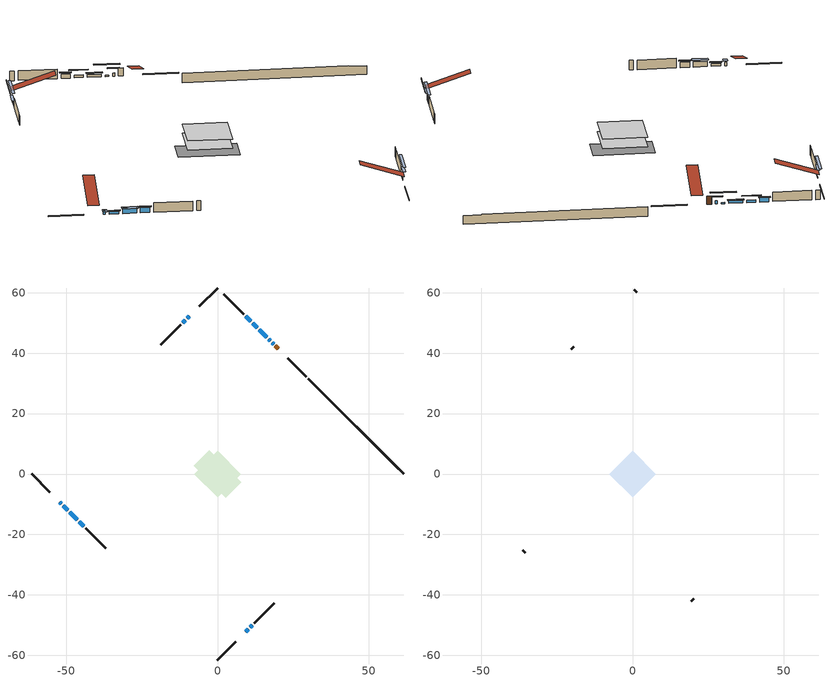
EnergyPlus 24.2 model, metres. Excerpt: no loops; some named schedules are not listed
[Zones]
conditioned space
 floor adiabatic (AdiabaticFloorConstruction): -7.7,0 0,7.7 7.7,0 0,-7.7 z0.31
 floor foundation (Slab1 construction): -7.87,2.71 -2.71,7.87 7.87,-2.71 2.71,-7.87 z-2.13
 wall outside (RimJoist1 construction): 0,-61.56 6.12,-55.44 / -61.56,0 -55.44,-6.12 / 0,61.56 -6.12,55.44 / 29.43,32.12 23.32,38.24 z0.31:0.61
 wall outside (AdiabaticWallConstruction 1): 20.03,41.53 19.19,42.37 z0.31:2.34
 wall outside (AdiabaticWallConstruction): 18.54,43.02 18.17,43.39 z0.31:1.13; 9.41,-52.15 10.2,-51.36 / -48.84,-12.71 -46.47,-15.09 / -45.82,-15.74 -44.22,-17.34 z0.31:1.68; 17.52,44.04 16.91,44.65 / -9.41,52.15 -10.02,51.54 / 10.85,-50.7 11.47,-50.09 z0.31:0.62; -52.15,-9.41 -51.77,-9.79 z0.31:1.2; 16.25,45.31 13.86,47.7 / 13.21,48.35 11.61,49.95 / -51.12,-10.44 -49.5,-12.06 z0.31:0.97; 10.95,50.61 9.39,52.17 z0.31:1.35; -10.67,50.89 -11.47,50.09 z0.31:1
 wall outside (Wall1 construction): 12.12,-49.44 18.78,-42.78 / -43.56,-18 -36.9,-24.66 / -12.12,49.44 -18.78,42.78 / 8.73,52.83 2.07,59.49 z0.31:2.75
 wall foundation (FoundationWall1 construction): 30.09,31.47,-2.13 30.09,31.47,0.31 58.41,3.15,0.31 58.41,3.15,0.13 61.56,0,0.13 61.56,0,-2.13
 window (WindowConstruction 8): 18.53,43.02 18.17,43.38 z0.31:1.12
 window (WindowConstruction 7): 9.41,-52.15 10.2,-51.36 z0.31:1.68
 window (WindowConstruction 10): 17.52,44.04 16.91,44.65 z0.31:0.61
 window (WindowConstruction 11): -9.41,52.15 -10.02,51.54 z0.31:0.61
 window (WindowConstruction 12): 10.86,-50.7 11.47,-50.09 z0.31:0.61
 window (WindowConstruction 9): -52.15,-9.41 -51.77,-9.78 z0.31:1.2
 window (WindowConstruction): 16.25,45.31 13.86,47.7 z0.31:0.97
 window (WindowConstruction 1): 13.21,48.35 11.61,49.95 z0.31:0.97
 window (WindowConstruction 2): 10.95,50.61 9.39,52.17 z0.31:1.35
 window (WindowConstruction 3): -51.12,-10.44 -49.5,-12.06 z0.31:0.97
 window (WindowConstruction 4): -48.84,-12.71 -46.47,-15.08 z0.31:1.68
 window (WindowConstruction 5): -45.82,-15.74 -44.22,-17.34 z0.31:1.68
 window (WindowConstruction 6): -10.67,50.88 -11.47,50.09 z0.31:1
 door (Door): 20.03,41.53 19.19,42.37 z0.31:2.34
 ceiling adiabatic (AdiabaticFloorConstruction): 0,-7.7 7.7,0 0,7.7 -7.7,0 z0.31
attic - vented
 floor to conditioned space (Floor1 construction Reversed): -7.69,0 0,7.69 7.69,0 0,-7.69 z2.75
 wall outside (Wall2 construction): 19.44,-42.12 20.2,-41.36 / -36.25,-25.31 -35.49,-26.07 / -19.44,42.12 -20.2,41.36 / 1.42,60.14 0.66,60.9 z0.31:2.75
 roof outside (Roof1 construction): 8.75,-52.81,2.75 1.26,-45.32,6.28 -0.72,-47.29,6.28 6.78,-54.78,2.75; -52.81,-8.75,2.75 -45.32,-1.26,6.28 -47.29,0.72,6.28 -54.78,-6.78,2.75; -8.75,52.81,2.75 -1.26,45.32,6.28 0.72,47.29,6.28 -6.78,54.78,2.75; 20.68,40.87,2.75 13.19,33.38,6.28 15.17,31.41,6.28 22.66,38.9,2.75
shading: 17.31,44.25 19.4,42.16 19.83,42.59 17.74,44.68 z2.34; 11.06,-50.5 8.55,-53.01 8.98,-53.44 11.49,-50.93 z2.9; 14.97,46.59 19.45,42.1 19.89,42.54 15.4,47.02 z3.35; -12.61,48.95 -6.82,54.74 -7.25,55.17 -13.04,49.38 z4.28; 14.05,-47.5 8.27,-53.29 8.7,-53.72 14.48,-47.94 z4.28; -51.56,-10 -52.36,-9.2 -53.22,-10.06 -52.43,-10.86 z1.5; 13.65,47.91 16.46,45.1 16.89,45.53 14.08,48.34 z1.27; 10.74,50.81 14.07,47.49 14.5,47.92 11.18,51.25 z2.19; 9.18,52.38 11.16,50.4 11.59,50.83 9.61,52.81 z1.65; -49.29,-12.27 -51.33,-10.23 -51.76,-10.66 -49.72,-12.7 z1.27; -46.26,-15.3 -49.06,-12.5 -49.92,-13.37 -47.12,-16.16 z1.98; -44.01,-17.55 -46.03,-15.53 -46.46,-15.96 -44.44,-17.98 z1.98; -12.33,49.23 -9.81,51.75 -10.24,52.18 -12.76,49.66 z2.21
[Building]
Building 1: Terrain=Suburbs
[Site:Location]
Calgary Intl AP_AB: Latitude {deg}=51.11; Longitude {deg}=-114.02; Time Zone {hr}=-7; Elevation {m}=1084; Keep Site Location Information=Yes
[Site:GroundTemperature:Shallow]
0.326196, -1.55603, -1.70677, -0.813554, 2.7722, 6.34125, 9.43543, 11.3955, 11.562, 9.96783, 6.95256, 3.49299
[Site:WaterMainsTemperature]
Calculation Method=Schedule; Temperature Schedule=mains temperature schedule
[Material] Roughness=Rough; Thermal Absorptance=0.9
Name | Thickness {m} | Conductivity {W/m-K} | Density {kg/m3} | Specific Heat {J/kg-K} | Solar Absorptance | Visible Absorptance
asphalt or fiberglass shingles | 0.00635 | 0.162714 | 1121.4 | 1465.45 | 0.4 | 0.4
ceiling stud and cavity | 0.1397 | 0.158674 | 65.682 | 1177.47 | 0.7 | 0.7
concrete 4.0 in. | 0.1016 | 1.803125 | 2242.8 | 837.4 | 0.7 | 0.7
concrete 8.0 in. | 0.2032 | 1.803125 | 2242.8 | 837.4 | 0.7 | 0.7
door material | 0.04445 | 0.053851 | 512.64 | 1214.23 | 0.7 | 0.7
exterior vertical ins | 0.478513 | 0.029427 | 32.04 | 1214.23 | 0.7 | 0.7
floor covering | 0.0127 | 0.0433444 | 54.468 | 1339.84 | 0.6 | 0.6
floor rigid ins; wall rigid ins | 0.512978 | 0.029427 | 32.04 | 1214.23 | 0.7 | 0.7
floor stud and cavity | 0.1397 | 1.75129 | 37.0049 | 1207.88 | 0.7 | 0.7
furniture material conditioned space 1 | 0.1524 | 0.115458 | 640.8 | 1214.23 | 0.6 | 0.6
gypsum board | 0.0127 | 0.160291 | 801 | 837.4 | 0.6 | 0.6
gypsum board 1 | 0.0127 | 0.160291 | 801 | 837.4 | 0.7 | 0.7
osb sheathing 0.5 in. | 0.0127 | 0.115458 | 512.64 | 1214.23 | 0.7 | 0.7
osb sheathing 0.75 in. | 0.01905 | 0.115458 | 512.64 | 1214.23 | 0.7 | 0.7
osb sheathing 2.0 in. | 0.0508 | 0.115458 | 512.64 | 1214.23 | 0.7 | 0.7
rim joist rigid ins | 0.051816 | 0.029427 | 32.04 | 1214.23 | 0.7 | 0.7
rim joist stud and cavity | 0.0508 | 0.0402607 | 125.044 | 1163.47 | 0.6 | 0.6
slab rigid ins | 0.430071 | 0.029427 | 32.04 | 1214.23 | 0.7 | 0.7
wall stud and cavity | 0.1397 | 0.114651 | 139.0536 | 1170.24 | 0.7 | 0.7
wall stud and cavity 1 | 0.0889 | 6.9971 | 50.32683 | 1063.81 | 0.6 | 0.6
wall stud and cavity 2 | 0.0889 | 0.380278 | 52.3479 | 1209.89 | 0.7 | 0.7
wall stud and cavity 3 | 0.0889 | 0.391764 | 83.0341 | 1211.67 | 0.7 | 0.7
wood siding | 0.0254 | 0.102417 | 544.68 | 1172.36 | 0.4 | 0.4
wood siding 1 | 0.00254 | 0.102417 | 544.68 | 1172.36 | 0.4 | 0.4
wood siding 2; wood siding 3; wood siding 4 | 0.0254 | 0.102417 | 544.68 | 1172.36 | 0.7 | 0.7
[WindowMaterial:SimpleGlazingSystem]
Name | U-Factor {W/m2-K} | Solar Heat Gain Coefficient
WindowMaterial | 2.20761 | 0.52
WindowMaterial 1 | 2.228615 | 0.51
WindowMaterial 10 | 2.728279 | 0.33
WindowMaterial 2 | 2.11278 | 0.56
WindowMaterial 3 | 2.22805 | 0.51
WindowMaterial 4 | 1.98389 | 0.63
WindowMaterial 5 | 2.06168 | 0.58
WindowMaterial 6 | 2.87818 | 0.54
WindowMaterial 7 | 2.07872 | 0.6
WindowMaterial 8 | 3.0542 | 0.42
WindowMaterial 9 | 2.27517 | 0.55
[Construction]
AdiabaticFloorConstruction: floor stud and cavity, floor rigid ins, osb sheathing 0.75 in., floor covering
AdiabaticWallConstruction: wood siding 3, wall rigid ins, wall stud and cavity 2, gypsum board
AdiabaticWallConstruction 1: wood siding 4, wall rigid ins, wall stud and cavity 2, gypsum board
Door: door material
Floor1 construction Reversed: gypsum board, ceiling stud and cavity
FoundationWall1 construction: concrete 8.0 in., gypsum board 1
furniture construction conditioned space 1: furniture material conditioned space 1
PartitionWallConstruction: gypsum board, wall stud and cavity 3, gypsum board
RimJoist1 construction: wood siding 2, rim joist rigid ins, osb sheathing 2.0 in., rim joist stud and cavity
Roof1 construction: asphalt or fiberglass shingles
Slab1 construction: slab rigid ins, concrete 4.0 in.
Wall1 construction: wood siding, osb sheathing 0.5 in., wall stud and cavity, gypsum board
Wall2 construction: wood siding 1, wall stud and cavity 1
WindowConstruction: WindowMaterial
WindowConstruction 1: WindowMaterial 1
WindowConstruction 10; WindowConstruction 11; WindowConstruction 12: WindowMaterial 10
WindowConstruction 2: WindowMaterial 2
WindowConstruction 3: WindowMaterial 3
WindowConstruction 4: WindowMaterial 4
WindowConstruction 5: WindowMaterial 5
WindowConstruction 6: WindowMaterial 6
WindowConstruction 7: WindowMaterial 7
WindowConstruction 8: WindowMaterial 8
WindowConstruction 9: WindowMaterial 9
[Zone] Multiplier=1; Part of Total Floor Area=Yes
Name | Volume {m3}
attic - vented | 67.8666
conditioned space | 590.6
[Space]
Name | Zone | Volume {m3}
attic - vented 1 | attic - vented | 67.8666
conditioned space 1 | conditioned space | 590.6
[ZoneInfiltration:EffectiveLeakageArea]
infil attic - vented 1: Zone or Space=attic - vented 1; Schedule=Always On Discrete; Effective Air Leakage Area {cm2}=4058.06; Stack Coefficient=0.000415183; Wind Coefficient=1.3767e-05
[ZoneMixing]
whole house fan mix: Zone or Space=attic - vented; Schedule=Always On Continuous; Design Flow Rate Calculation Method=Flow/Zone; Design Flow Rate {m3/s}=0; Source Zone or Space=conditioned space
[SurfaceProperty:ExposedFoundationPerimeter]
Slab1: Exposed Perimeter Calculation Method=TotalExposedPerimeter; Total Exposed Perimeter {m}=44.502
[InternalMass] Zone or ZoneList=conditioned space; Space or SpaceList=conditioned space 1
Name | Construction | Surface Area {m2}
furniture mass conditioned space 1 | furniture construction conditioned space 1 | 91
partition wall mass | PartitionWallConstruction | 227.5
[Lights]
interior lighting: Zone or ZoneList or Space or SpaceList=conditioned space 1; Schedule=interior lighting schedule; Design Level Calculation Method=LightingLevel; Lighting Level {W}=343.2; Return Air Fraction=0; Fraction Radiant=0.6; Fraction Visible=0.2; Fraction Replaceable=1
[People]
occupants: Zone or ZoneList or Space or SpaceList=conditioned space 1; Number of People Schedule=occupants schedule; Number of People Calculation Method=People; Number of People=3; Fraction Radiant=0.314171; Sensible Heat Fraction=0.56303; Activity Level Schedule=occupants activity schedule; Carbon Dioxide Generation Rate {m3/s-W}=0; Enable ASHRAE 55 Comfort Warnings=No; Mean Radiant Temperature Calculation Type=EnclosureAveraged
[ElectricEquipment] Zone or ZoneList or Space or SpaceList=conditioned space 1; Design Level Calculation Method=EquipmentLevel
Name | Schedule | Design Level {W} | Fraction Latent | Fraction Radiant | Fraction Lost
clothes dryer | clothes dryer schedule | 140.772 | 0.015 | 0.081 | 0.85
clothes washer | clothes washer schedule | 32.1985 | 0.03 | 0.162 | 0.7
cooking range | cooking range schedule | 215.147 | 0.08 | 0.432 | 0.2
dishwasher | dishwasher schedule | 66.8632 | 0.3 | 0.18 | 0.4
fridge | fridge schedule | 72.9452 | 0 | 0.6 | 0
mech vent bath fan 0 | mech vent bath fan 0 schedule | 50.2 | 0 | 0 | 1
mech vent bath fan 1 | mech vent bath fan 1 schedule | 50.2 | 0 | 0 | 1
mech vent house fan | mech vent house fan schedule | 0 | 0 | 0 | 1
mech vent house fan cfis | mech vent house fan cfis schedule | 0 | 0 | 0 | 0
misc plug loads | misc plug loads schedule | 494.7 | 0.045 | 0.513 | 0.1
whole house fan | Always On Discrete | 0 | 0 | 0 | 1
[OtherEquipment] Zone or ZoneList or Space or SpaceList=conditioned space 1; Design Level Calculation Method=EquipmentLevel
Name | Fuel Type | Schedule | Design Level {W} | Fraction Latent | Fraction Radiant | Fraction Lost
clothes dryer 1 | Electricity | clothes dryer schedule | 0 | 0.015 | 0.081 | 0.85
cooking range 1 | Electricity | cooking range schedule | 0 | 0.08 | 0.432 | 0.2
general water use latent | None | general water use schedule | 62.594 | 1 | 0 | 0
general water use sensible | None | general water use schedule | -61.6891 | 0 | 0.6 | 0
mech vent house fan latent load | None | Always On Discrete | 0 | 1 | 0 | 0
mech vent house fan sensible load | None | Always On Discrete | 0 | 0 | 0 | 0
water heater energy adjustment1 | NaturalGas | Always On Discrete | 0.01 | 0 | 0 | 1
[ZoneInfiltration:DesignFlowRate] Zone or ZoneList or Space or SpaceList=conditioned space 1; Schedule=Always On Discrete; Design Flow Rate Calculation Method=Flow/Zone; Design Flow Rate {m3/s}=0
infil flow; natural vent flow; whole house fan flow
[Foundation:Kiva]
Foundation Kiva 1: Initial Indoor Air Temperature {C}=18; Wall Height Above Grade {m}=0.309982; Wall Depth Below Slab {m}=0.2032; Custom Block Material Name 1=exterior vertical ins; Custom Block Depth 1 {m}=2.43998; Custom Block X Position 1 {m}=0.2159; Custom Block Z Position 1 {m}=0
[Foundation:Kiva:Settings]
Soil Conductivity {W/m-K}=0.849921; Soil Density {kg/m3}=1842.3; Soil Specific Heat {J/kg-K}=418.7; Ground Solar Absorptivity=0.9; Ground Thermal Absorptivity=0.9; Ground Surface Roughness {m}=0.03; Far-Field Width {m}=40; Deep-Ground Boundary Condition=ZeroFlux; Deep-Ground Depth {m}=40; Minimum Cell Dimension {m}=0.2; Maximum Cell Growth Coefficient=3; Simulation Timestep=Timestep
[Exterior:Lights]
exterior lighting: Schedule=exterior lighting schedule; Design Level {W}=75.6
[Schedule:Constant]
Name | Hourly Value
Always On Continuous; mech vent house fan schedule; mech vent house fan cfis schedule; Always On Discrete | 1
occupants activity schedule | 117.228
fridge schedule | 0
[Schedule:Week:Daily]
interior lighting schedule Week Rule - Jan1-Jan27: interior lighting schedule day, interior lighting schedule day, interior lighting schedule day, interior lighting schedule day, interior lighting schedule day, interior lighting schedule day, interior lighting schedule day, interior lighting schedule default day, interior lighting schedule default day, interior lighting schedule default day, interior lighting schedule default day, interior lighting schedule default day
interior lighting schedule Week Rule - Jan28-Feb3: interior lighting schedule day, interior lighting schedule day, interior lighting schedule day, interior lighting schedule day, interior lighting schedule day 1, interior lighting schedule day 1, interior lighting schedule day 1, interior lighting schedule default day, interior lighting schedule default day, interior lighting schedule default day, interior lighting schedule default day, interior lighting schedule default day
interior lighting schedule Week Rule - Feb4-Feb24: interior lighting schedule day 1, interior lighting schedule day 1, interior lighting schedule day 1, interior lighting schedule day 1, interior lighting schedule day 1, interior lighting schedule day 1, interior lighting schedule day 1, interior lighting schedule default day, interior lighting schedule default day, interior lighting schedule default day, interior lighting schedule default day, interior lighting schedule default day
interior lighting schedule Week Rule - Feb25-Mar3: interior lighting schedule day 1, interior lighting schedule day 1, interior lighting schedule day 1, interior lighting schedule day 1, interior lighting schedule day 2, interior lighting schedule day 2, interior lighting schedule day 2, interior lighting schedule default day, interior lighting schedule default day, interior lighting schedule default day, interior lighting schedule default day, interior lighting schedule default day
interior lighting schedule Week Rule - Mar4-Mar31: interior lighting schedule day 2, interior lighting schedule day 2, interior lighting schedule day 2, interior lighting schedule day 2, interior lighting schedule day 2, interior lighting schedule day 2, interior lighting schedule day 2, interior lighting schedule default day, interior lighting schedule default day, interior lighting schedule default day, interior lighting schedule default day, interior lighting schedule default day
interior lighting schedule Week Rule - Apr1-Apr28: interior lighting schedule day 3, interior lighting schedule day 3, interior lighting schedule day 3, interior lighting schedule day 3, interior lighting schedule day 3, interior lighting schedule day 3, interior lighting schedule day 3, interior lighting schedule default day, interior lighting schedule default day, interior lighting schedule default day, interior lighting schedule default day, interior lighting schedule default day
interior lighting schedule Week Rule - Apr29-May5: interior lighting schedule day 3, interior lighting schedule day 3, interior lighting schedule day 4, interior lighting schedule day 4, interior lighting schedule day 4, interior lighting schedule day 4, interior lighting schedule day 4, interior lighting schedule default day, interior lighting schedule default day, interior lighting schedule default day, interior lighting schedule default day, interior lighting schedule default day
interior lighting schedule Week Rule - May6-May26: interior lighting schedule day 4, interior lighting schedule day 4, interior lighting schedule day 4, interior lighting schedule day 4, interior lighting schedule day 4, interior lighting schedule day 4, interior lighting schedule day 4, interior lighting schedule default day, interior lighting schedule default day, interior lighting schedule default day, interior lighting schedule default day, interior lighting schedule default day
interior lighting schedule Week Rule - May27-Jun2: interior lighting schedule day 4, interior lighting schedule day 4, interior lighting schedule day 4, interior lighting schedule day 4, interior lighting schedule day 4, interior lighting schedule day 5, interior lighting schedule day 5, interior lighting schedule default day, interior lighting schedule default day, interior lighting schedule default day, interior lighting schedule default day, interior lighting schedule default day
interior lighting schedule Week Rule - Jun3-Jun30: interior lighting schedule day 5, interior lighting schedule day 5, interior lighting schedule day 5, interior lighting schedule day 5, interior lighting schedule day 5, interior lighting schedule day 5, interior lighting schedule day 5, interior lighting schedule default day, interior lighting schedule default day, interior lighting schedule default day, interior lighting schedule default day, interior lighting schedule default day
interior lighting schedule Week Rule - Jul1-Jul28: interior lighting schedule day 6, interior lighting schedule day 6, interior lighting schedule day 6, interior lighting schedule day 6, interior lighting schedule day 6, interior lighting schedule day 6, interior lighting schedule day 6, interior lighting schedule default day, interior lighting schedule default day, interior lighting schedule default day, interior lighting schedule default day, interior lighting schedule default day
interior lighting schedule Week Rule - Jul29-Aug4: interior lighting schedule day 6, interior lighting schedule day 6, interior lighting schedule day 6, interior lighting schedule day 7, interior lighting schedule day 7, interior lighting schedule day 7, interior lighting schedule day 7, interior lighting schedule default day, interior lighting schedule default day, interior lighting schedule default day, interior lighting schedule default day, interior lighting schedule default day
interior lighting schedule Week Rule - Aug5-Aug25: interior lighting schedule day 7, interior lighting schedule day 7, interior lighting schedule day 7, interior lighting schedule day 7, interior lighting schedule day 7, interior lighting schedule day 7, interior lighting schedule day 7, interior lighting schedule default day, interior lighting schedule default day, interior lighting schedule default day, interior lighting schedule default day, interior lighting schedule default day
interior lighting schedule Week Rule - Aug26-Sep1: interior lighting schedule day 7, interior lighting schedule day 7, interior lighting schedule day 7, interior lighting schedule day 7, interior lighting schedule day 7, interior lighting schedule day 7, interior lighting schedule day 8, interior lighting schedule default day, interior lighting schedule default day, interior lighting schedule default day, interior lighting schedule default day, interior lighting schedule default day
interior lighting schedule Week Rule - Sep2-Sep29: interior lighting schedule day 8, interior lighting schedule day 8, interior lighting schedule day 8, interior lighting schedule day 8, interior lighting schedule day 8, interior lighting schedule day 8, interior lighting schedule day 8, interior lighting schedule default day, interior lighting schedule default day, interior lighting schedule default day, interior lighting schedule default day, interior lighting schedule default day
interior lighting schedule Week Rule - Sep30-Oct6: interior lighting schedule day 8, interior lighting schedule day 9, interior lighting schedule day 9, interior lighting schedule day 9, interior lighting schedule day 9, interior lighting schedule day 9, interior lighting schedule day 9, interior lighting schedule default day, interior lighting schedule default day, interior lighting schedule default day, interior lighting schedule default day, interior lighting schedule default day
interior lighting schedule Week Rule - Oct7-Oct27: interior lighting schedule day 9, interior lighting schedule day 9, interior lighting schedule day 9, interior lighting schedule day 9, interior lighting schedule day 9, interior lighting schedule day 9, interior lighting schedule day 9, interior lighting schedule default day, interior lighting schedule default day, interior lighting schedule default day, interior lighting schedule default day, interior lighting schedule default day
interior lighting schedule Week Rule - Oct28-Nov3: interior lighting schedule day 9, interior lighting schedule day 9, interior lighting schedule day 9, interior lighting schedule day 9, interior lighting schedule day 10, interior lighting schedule day 10, interior lighting schedule day 10, interior lighting schedule default day, interior lighting schedule default day, interior lighting schedule default day, interior lighting schedule default day, interior lighting schedule default day
interior lighting schedule Week Rule - Nov4-Nov24: interior lighting schedule day 10, interior lighting schedule day 10, interior lighting schedule day 10, interior lighting schedule day 10, interior lighting schedule day 10, interior lighting schedule day 10, interior lighting schedule day 10, interior lighting schedule default day, interior lighting schedule default day, interior lighting schedule default day, interior lighting schedule default day, interior lighting schedule default day
interior lighting schedule Week Rule - Nov25-Dec1: interior lighting schedule day 10, interior lighting schedule day 10, interior lighting schedule day 10, interior lighting schedule day 10, interior lighting schedule day 10, interior lighting schedule day 10, interior lighting schedule day 11, interior lighting schedule default day, interior lighting schedule default day, interior lighting schedule default day, interior lighting schedule default day, interior lighting schedule default day
interior lighting schedule Week Rule - Dec2-Dec31: interior lighting schedule day 11, interior lighting schedule day 11, interior lighting schedule day 11, interior lighting schedule day 11, interior lighting schedule day 11, interior lighting schedule day 11, interior lighting schedule day 11, interior lighting schedule default day, interior lighting schedule default day, interior lighting schedule default day, interior lighting schedule default day, interior lighting schedule default day
occupants schedule Week Rule - Jan1-Dec31: occupants schedule day, occupants schedule day, occupants schedule day, occupants schedule day, occupants schedule day, occupants schedule day, occupants schedule day, occupants schedule default day, occupants schedule default day, occupants schedule default day, occupants schedule default day, occupants schedule default day
clothes dryer schedule Week Rule - Jan1-Dec31: clothes dryer schedule day, clothes dryer schedule day, clothes dryer schedule day, clothes dryer schedule day, clothes dryer schedule day, clothes dryer schedule day, clothes dryer schedule day, clothes dryer schedule default day, clothes dryer schedule default day, clothes dryer schedule default day, clothes dryer schedule default day, clothes dryer schedule default day
clothes washer schedule Week Rule - Jan1-Dec31: clothes washer schedule day, clothes washer schedule day, clothes washer schedule day, clothes washer schedule day, clothes washer schedule day, clothes washer schedule day, clothes washer schedule day, clothes washer schedule default day, clothes washer schedule default day, clothes washer schedule default day, clothes washer schedule default day, clothes washer schedule default day
cooking range schedule Week Rule - Jan1-Dec31: cooking range schedule day, cooking range schedule day, cooking range schedule day, cooking range schedule day, cooking range schedule day, cooking range schedule day, cooking range schedule day, cooking range schedule default day, cooking range schedule default day, cooking range schedule default day, cooking range schedule default day, cooking range schedule default day
dishwasher schedule Week Rule - Jan1-Dec31: dishwasher schedule day, dishwasher schedule day, dishwasher schedule day, dishwasher schedule day, dishwasher schedule day, dishwasher schedule day, dishwasher schedule day, dishwasher schedule default day, dishwasher schedule default day, dishwasher schedule default day, dishwasher schedule default day, dishwasher schedule default day
mech vent bath fan 0 schedule Week Rule - Jan1-Dec31: mech vent bath fan 0 schedule day, mech vent bath fan 0 schedule day, mech vent bath fan 0 schedule day, mech vent bath fan 0 schedule day, mech vent bath fan 0 schedule day, mech vent bath fan 0 schedule day, mech vent bath fan 0 schedule day, mech vent bath fan 0 schedule default day, mech vent bath fan 0 schedule default day, mech vent bath fan 0 schedule default day, mech vent bath fan 0 schedule default day, mech vent bath fan 0 schedule default day
mech vent bath fan 1 schedule Week Rule - Jan1-Dec31: mech vent bath fan 1 schedule day, mech vent bath fan 1 schedule day, mech vent bath fan 1 schedule day, mech vent bath fan 1 schedule day, mech vent bath fan 1 schedule day, mech vent bath fan 1 schedule day, mech vent bath fan 1 schedule day, mech vent bath fan 1 schedule default day, mech vent bath fan 1 schedule default day, mech vent bath fan 1 schedule default day, mech vent bath fan 1 schedule default day, mech vent bath fan 1 schedule default day
misc plug loads schedule Week Rule - Jan1-Dec31: misc plug loads schedule day, misc plug loads schedule day, misc plug loads schedule day, misc plug loads schedule day, misc plug loads schedule day, misc plug loads schedule day, misc plug loads schedule day, misc plug loads schedule default day, misc plug loads schedule default day, misc plug loads schedule default day, misc plug loads schedule default day, misc plug loads schedule default day
general water use schedule Week Rule - Jan1-Dec31: general water use schedule day, general water use schedule day, general water use schedule day, general water use schedule day, general water use schedule day, general water use schedule day, general water use schedule day, general water use schedule default day, general water use schedule default day, general water use schedule default day, general water use schedule default day, general water use schedule default day
exterior lighting schedule Week Rule - Jan1-Jan27: exterior lighting schedule day, exterior lighting schedule day, exterior lighting schedule day, exterior lighting schedule day, exterior lighting schedule day, exterior lighting schedule day, exterior lighting schedule day, exterior lighting schedule default day, exterior lighting schedule default day, exterior lighting schedule default day, exterior lighting schedule default day, exterior lighting schedule default day
exterior lighting schedule Week Rule - Jan28-Feb3: exterior lighting schedule day, exterior lighting schedule day, exterior lighting schedule day, exterior lighting schedule day, exterior lighting schedule day 1, exterior lighting schedule day 1, exterior lighting schedule day 1, exterior lighting schedule default day, exterior lighting schedule default day, exterior lighting schedule default day, exterior lighting schedule default day, exterior lighting schedule default day
exterior lighting schedule Week Rule - Feb4-Feb24: exterior lighting schedule day 1, exterior lighting schedule day 1, exterior lighting schedule day 1, exterior lighting schedule day 1, exterior lighting schedule day 1, exterior lighting schedule day 1, exterior lighting schedule day 1, exterior lighting schedule default day, exterior lighting schedule default day, exterior lighting schedule default day, exterior lighting schedule default day, exterior lighting schedule default day
exterior lighting schedule Week Rule - Feb25-Mar3: exterior lighting schedule day 1, exterior lighting schedule day 1, exterior lighting schedule day 1, exterior lighting schedule day 1, exterior lighting schedule day 2, exterior lighting schedule day 2, exterior lighting schedule day 2, exterior lighting schedule default day, exterior lighting schedule default day, exterior lighting schedule default day, exterior lighting schedule default day, exterior lighting schedule default day
exterior lighting schedule Week Rule - Mar4-Mar31: exterior lighting schedule day 2, exterior lighting schedule day 2, exterior lighting schedule day 2, exterior lighting schedule day 2, exterior lighting schedule day 2, exterior lighting schedule day 2, exterior lighting schedule day 2, exterior lighting schedule default day, exterior lighting schedule default day, exterior lighting schedule default day, exterior lighting schedule default day, exterior lighting schedule default day
exterior lighting schedule Week Rule - Apr1-Apr28: exterior lighting schedule day 3, exterior lighting schedule day 3, exterior lighting schedule day 3, exterior lighting schedule day 3, exterior lighting schedule day 3, exterior lighting schedule day 3, exterior lighting schedule day 3, exterior lighting schedule default day, exterior lighting schedule default day, exterior lighting schedule default day, exterior lighting schedule default day, exterior lighting schedule default day
exterior lighting schedule Week Rule - Apr29-May5: exterior lighting schedule day 3, exterior lighting schedule day 3, exterior lighting schedule day 4, exterior lighting schedule day 4, exterior lighting schedule day 4, exterior lighting schedule day 4, exterior lighting schedule day 4, exterior lighting schedule default day, exterior lighting schedule default day, exterior lighting schedule default day, exterior lighting schedule default day, exterior lighting schedule default day
exterior lighting schedule Week Rule - May6-May26: exterior lighting schedule day 4, exterior lighting schedule day 4, exterior lighting schedule day 4, exterior lighting schedule day 4, exterior lighting schedule day 4, exterior lighting schedule day 4, exterior lighting schedule day 4, exterior lighting schedule default day, exterior lighting schedule default day, exterior lighting schedule default day, exterior lighting schedule default day, exterior lighting schedule default day
exterior lighting schedule Week Rule - May27-Jun2: exterior lighting schedule day 4, exterior lighting schedule day 4, exterior lighting schedule day 4, exterior lighting schedule day 4, exterior lighting schedule day 4, exterior lighting schedule day 5, exterior lighting schedule day 5, exterior lighting schedule default day, exterior lighting schedule default day, exterior lighting schedule default day, exterior lighting schedule default day, exterior lighting schedule default day
exterior lighting schedule Week Rule - Jun3-Jun30: exterior lighting schedule day 5, exterior lighting schedule day 5, exterior lighting schedule day 5, exterior lighting schedule day 5, exterior lighting schedule day 5, exterior lighting schedule day 5, exterior lighting schedule day 5, exterior lighting schedule default day, exterior lighting schedule default day, exterior lighting schedule default day, exterior lighting schedule default day, exterior lighting schedule default day
exterior lighting schedule Week Rule - Jul1-Jul28: exterior lighting schedule day 6, exterior lighting schedule day 6, exterior lighting schedule day 6, exterior lighting schedule day 6, exterior lighting schedule day 6, exterior lighting schedule day 6, exterior lighting schedule day 6, exterior lighting schedule default day, exterior lighting schedule default day, exterior lighting schedule default day, exterior lighting schedule default day, exterior lighting schedule default day
exterior lighting schedule Week Rule - Jul29-Aug4: exterior lighting schedule day 6, exterior lighting schedule day 6, exterior lighting schedule day 6, exterior lighting schedule day 7, exterior lighting schedule day 7, exterior lighting schedule day 7, exterior lighting schedule day 7, exterior lighting schedule default day, exterior lighting schedule default day, exterior lighting schedule default day, exterior lighting schedule default day, exterior lighting schedule default day
exterior lighting schedule Week Rule - Aug5-Aug25: exterior lighting schedule day 7, exterior lighting schedule day 7, exterior lighting schedule day 7, exterior lighting schedule day 7, exterior lighting schedule day 7, exterior lighting schedule day 7, exterior lighting schedule day 7, exterior lighting schedule default day, exterior lighting schedule default day, exterior lighting schedule default day, exterior lighting schedule default day, exterior lighting schedule default day
exterior lighting schedule Week Rule - Aug26-Sep1: exterior lighting schedule day 7, exterior lighting schedule day 7, exterior lighting schedule day 7, exterior lighting schedule day 7, exterior lighting schedule day 7, exterior lighting schedule day 7, exterior lighting schedule day 8, exterior lighting schedule default day, exterior lighting schedule default day, exterior lighting schedule default day, exterior lighting schedule default day, exterior lighting schedule default day
exterior lighting schedule Week Rule - Sep2-Sep29: exterior lighting schedule day 8, exterior lighting schedule day 8, exterior lighting schedule day 8, exterior lighting schedule day 8, exterior lighting schedule day 8, exterior lighting schedule day 8, exterior lighting schedule day 8, exterior lighting schedule default day, exterior lighting schedule default day, exterior lighting schedule default day, exterior lighting schedule default day, exterior lighting schedule default day
exterior lighting schedule Week Rule - Sep30-Oct6: exterior lighting schedule day 8, exterior lighting schedule day 9, exterior lighting schedule day 9, exterior lighting schedule day 9, exterior lighting schedule day 9, exterior lighting schedule day 9, exterior lighting schedule day 9, exterior lighting schedule default day, exterior lighting schedule default day, exterior lighting schedule default day, exterior lighting schedule default day, exterior lighting schedule default day
exterior lighting schedule Week Rule - Oct7-Oct27: exterior lighting schedule day 9, exterior lighting schedule day 9, exterior lighting schedule day 9, exterior lighting schedule day 9, exterior lighting schedule day 9, exterior lighting schedule day 9, exterior lighting schedule day 9, exterior lighting schedule default day, exterior lighting schedule default day, exterior lighting schedule default day, exterior lighting schedule default day, exterior lighting schedule default day
exterior lighting schedule Week Rule - Oct28-Nov3: exterior lighting schedule day 9, exterior lighting schedule day 9, exterior lighting schedule day 9, exterior lighting schedule day 9, exterior lighting schedule day 10, exterior lighting schedule day 10, exterior lighting schedule day 10, exterior lighting schedule default day, exterior lighting schedule default day, exterior lighting schedule default day, exterior lighting schedule default day, exterior lighting schedule default day
[Schedule:Year]
interior lighting schedule: interior lighting schedule Week Rule - Jan1-Jan27, 1, 1, 1, 27, interior lighting schedule Week Rule - Jan28-Feb3, 1, 28, 2, 3, interior lighting schedule Week Rule - Feb4-Feb24, 2, 4, 2, 24, interior lighting schedule Week Rule - Feb25-Mar3, 2, 25, 3, 3, interior lighting schedule Week Rule - Mar4-Mar31, 3, 4, 3, 31, interior lighting schedule Week Rule - Apr1-Apr28, 4, 1, 4, 28, interior lighting schedule Week Rule - Apr29-May5, 4, 29, 5, 5, interior lighting schedule Week Rule - May6-May26, 5, 6, 5, 26, interior lighting schedule Week Rule - May27-Jun2, 5, 27, 6, 2, interior lighting schedule Week Rule - Jun3-Jun30, 6, 3, 6, 30, interior lighting schedule Week Rule - Jul1-Jul28, 7, 1, 7, 28, interior lighting schedule Week Rule - Jul29-Aug4, 7, 29, 8, 4, interior lighting schedule Week Rule - Aug5-Aug25, 8, 5, 8, 25, interior lighting schedule Week Rule - Aug26-Sep1, 8, 26, 9, 1, interior lighting schedule Week Rule - Sep2-Sep29, 9, 2, 9, 29, interior lighting schedule Week Rule - Sep30-Oct6, 9, 30, 10, 6, interior lighting schedule Week Rule - Oct7-Oct27, 10, 7, 10, 27, interior lighting schedule Week Rule - Oct28-Nov3, 10, 28, 11, 3, interior lighting schedule Week Rule - Nov4-Nov24, 11, 4, 11, 24, interior lighting schedule Week Rule - Nov25-Dec1, 11, 25, 12, 1, interior lighting schedule Week Rule - Dec2-Dec31, 12, 2, 12, 31
occupants schedule: occupants schedule Week Rule - Jan1-Dec31, 1, 1, 12, 31
clothes dryer schedule: clothes dryer schedule Week Rule - Jan1-Dec31, 1, 1, 12, 31
clothes washer schedule: clothes washer schedule Week Rule - Jan1-Dec31, 1, 1, 12, 31
cooking range schedule: cooking range schedule Week Rule - Jan1-Dec31, 1, 1, 12, 31
dishwasher schedule: dishwasher schedule Week Rule - Jan1-Dec31, 1, 1, 12, 31
mech vent bath fan 0 schedule: mech vent bath fan 0 schedule Week Rule - Jan1-Dec31, 1, 1, 12, 31
mech vent bath fan 1 schedule: mech vent bath fan 1 schedule Week Rule - Jan1-Dec31, 1, 1, 12, 31
misc plug loads schedule: misc plug loads schedule Week Rule - Jan1-Dec31, 1, 1, 12, 31
general water use schedule: general water use schedule Week Rule - Jan1-Dec31, 1, 1, 12, 31
exterior lighting schedule: exterior lighting schedule Week Rule - Jan1-Jan27, 1, 1, 1, 27, exterior lighting schedule Week Rule - Jan28-Feb3, 1, 28, 2, 3, exterior lighting schedule Week Rule - Feb4-Feb24, 2, 4, 2, 24, exterior lighting schedule Week Rule - Feb25-Mar3, 2, 25, 3, 3, exterior lighting schedule Week Rule - Mar4-Mar31, 3, 4, 3, 31, exterior lighting schedule Week Rule - Apr1-Apr28, 4, 1, 4, 28, exterior lighting schedule Week Rule - Apr29-May5, 4, 29, 5, 5, exterior lighting schedule Week Rule - May6-May26, 5, 6, 5, 26, exterior lighting schedule Week Rule - May27-Jun2, 5, 27, 6, 2, exterior lighting schedule Week Rule - Jun3-Jun30, 6, 3, 6, 30, exterior lighting schedule Week Rule - Jul1-Jul28, 7, 1, 7, 28, exterior lighting schedule Week Rule - Jul29-Aug4, 7, 29, 8, 4, exterior lighting schedule Week Rule - Aug5-Aug25, 8, 5, 8, 25, exterior lighting schedule Week Rule - Aug26-Sep1, 8, 26, 9, 1, exterior lighting schedule Week Rule - Sep2-Sep29, 9, 2, 9, 29, exterior lighting schedule Week Rule - Sep30-Oct6, 9, 30, 10, 6, exterior lighting schedule Week Rule - Oct7-Oct27, 10, 7, 10, 27, exterior lighting schedule Week Rule - Oct28-Nov3, 10, 28, 11, 3, exterior lighting schedule Week Rule - Nov4-Nov24, 11, 4, 11, 24, exterior lighting schedule Week Rule - Nov25-Dec1, 11, 25, 12, 1, exterior lighting schedule Week Rule - Dec2-Dec31, 12, 2, 12, 31
[Schedule:Compact]
mains temperature schedule: Through: 01/01, For: AllDays, Until: 24:00, 5.30611, Through: 01/02, For: AllDays, Until: 24:00, 5.24556, Through: 01/03, For: AllDays, Until: 24:00, 5.18611, Through: 01/04, For: AllDays, Until: 24:00, 5.12778, Through: 01/05, For: AllDays, Until: 24:00, 5.07, Through: 01/06, For: AllDays, Until: 24:00, 5.01278, Through: 01/07, For: AllDays, Until: 24:00, 4.95722, Through: 01/08, For: AllDays, Until: 24:00, 4.90222, Through: 01/09, For: AllDays, Until: 24:00, 4.84778, Through: 01/10, For: AllDays, Until: 24:00, 4.795, Through: 01/11, For: AllDays, Until: 24:00, 4.74278, Through: 01/12, For: AllDays, Until: 24:00, 4.69167, Through: 01/13, For: AllDays, Until: 24:00, 4.64111, Through: 01/14, For: AllDays, Until: 24:00, 4.59222, Through: 01/15, For: AllDays, Until: 24:00, 4.54389, Through: 01/16, For: AllDays, Until: 24:00, 4.49722, Through: 01/17, For: AllDays, Until: 24:00, 4.45111, Through: 01/18, For: AllDays, Until: 24:00, 4.40611, Through: 01/19, For: AllDays, Until: 24:00, 4.36222, Through: 01/20, For: AllDays, Until: 24:00, 4.32, Through: 01/21, For: AllDays, Until: 24:00, 4.27833, Through: 01/22, For: AllDays, Until: 24:00, 4.23778, Through: 01/23, For: AllDays, Until: 24:00, 4.19833, Through: 01/24, For: AllDays, Until: 24:00, 4.16056, Through: 01/25, For: AllDays, Until: 24:00, 4.12333, Through: 01/26, For: AllDays, Until: 24:00, 4.08778, Through: 01/27, For: AllDays, Until: 24:00, 4.05278, Through: 01/28, For: AllDays, Until: 24:00, 4.01944, Through: 01/29, For: AllDays, Until: 24:00, 3.98722, Through: 01/30, For: AllDays, Until: 24:00, 3.95611, Through: 01/31, For: AllDays, Until: 24:00, 3.92667, Through: 02/01, For: AllDays, Until: 24:00, 3.89778, Through: 02/02, For: AllDays, Until: 24:00, 3.87056, Through: 02/03, For: AllDays, Until: 24:00, 3.84444, Through: 02/04, For: AllDays, Until: 24:00, 3.82, Through: 02/05, For: AllDays, Until: 24:00, 3.79611, Through: 02/06, For: AllDays, Until: 24:00, 3.77389, Through: 02/07, For: AllDays, Until: 24:00, 3.75333, Through: 02/08, For: AllDays, Until: 24:00, 3.73333, Through: 02/09, For: AllDays, Until: 24:00, 3.715, Through: 02/10, For: AllDays, Until: 24:00, 3.69778, Through: 02/11, For: AllDays, Until: 24:00, 3.68222, Through: 02/12, For: AllDays, Until: 24:00, 3.66778, Through: 02/13, For: AllDays, Until: 24:00, 3.65444, Through: 02/14, For: AllDays, Until: 24:00, 3.64278, Through: 02/15, For: AllDays, Until: 24:00, 3.63222, Through: 02/16, For: AllDays, Until: 24:00, 3.62278, Through: 02/17, For: AllDays, Until: 24:00, 3.615, Through: 02/18, For: AllDays, Until: 24:00, 3.60833, Through: 02/19, For: AllDays, Until: 24:00, 3.60333, Through: 02/20, For: AllDays, Until: 24:00, 3.59944, Through: 02/21, For: AllDays, Until: 24:00, 3.59667, Through: 02/22, For: AllDays, Until: 24:00, 3.59556, Through: 02/23, For: AllDays, Until: 24:00, 3.59556, Through: 02/24, For: AllDays, Until: 24:00, 3.59722, Through: 02/25, For: AllDays, Until: 24:00, 3.6, Through: 02/26, For: AllDays, Until: 24:00, 3.60389, Through: 02/27, For: AllDays, Until: 24:00, 3.60944, Through: 02/28, For: AllDays, Until: 24:00, 3.61611, Through: 03/01, For: AllDays, Until: 24:00, 3.62444, Through: 03/02, For: AllDays, Until: 24:00, 3.63333, Through: 03/03, For: AllDays, Until: 24:00, 3.64444, Through: 03/04, For: AllDays, Until: 24:00, 3.65611, Through: 03/05, For: AllDays, Until: 24:00, 3.67, Through: 03/06, For: AllDays, Until: 24:00, 3.68444, Through: 03/07, For: AllDays, Until: 24:00, 3.70056, Through: 03/08, For: AllDays, Until: 24:00, 3.71778, Through: 03/09, For: AllDays, Until: 24:00, 3.73611, Through: 03/10, For: AllDays, Until: 24:00, 3.75611, Through: 03/11, For: AllDays, Until: 24:00, 3.77722, Through: 03/12, For: AllDays, Until: 24:00, 3.79944, Through: 03/13, For: AllDays, Until: 24:00, 3.82333, Through: 03/14, For: AllDays, Until: 24:00, 3.84833, Through: 03/15, For: AllDays, Until: 24:00, 3.87444, Through: 03/16, For: AllDays, Until: 24:00, 3.90222, Through: 03/17, For: AllDays, Until: 24:00, 3.93056, Through: 03/18, For: AllDays, Until: 24:00, 3.96056, Through: 03/19, For: AllDays, Until: 24:00, 3.99167, Through: 03/20, For: AllDays, Until: 24:00, 4.02444, Through: 03/21, For: AllDays, Until: 24:00, 4.05778, Through: 03/22, For: AllDays, Until: 24:00, 4.09278, Through: 03/23, For: AllDays, Until: 24:00, 4.12833, Through: 03/24, For: AllDays, Until: 24:00, 4.16556, Through: 03/25, For: AllDays, Until: 24:00, 4.20389, Through: 03/26, For: AllDays, Until: 24:00, 4.24333, Through: 03/27, For: AllDays, Until: 24:00, 4.28389, Through: 03/28, For: AllDays, Until: 24:00, 4.32611, Through: 03/29, For: AllDays, Until: 24:00, 4.36889, Through: 03/30, For: AllDays, Until: 24:00, 4.41278, Through: 03/31, For: AllDays, Until: 24:00, 4.45778, Through: 04/01, For: AllDays, Until: 24:00, 4.50389, Through: 04/02, For: AllDays, Until: 24:00, 4.55111, Through: 04/03, For: AllDays, Until: 24:00, 4.59944, Through: 04/04, For: AllDays, Until: 24:00, 4.64833, Through: 04/05, For: AllDays, Until: 24:00, 4.69889, Through: 04/06, For: AllDays, Until: 24:00, 4.75, Through: 04/07, For: AllDays, Until: 24:00, 4.80222, Through: 04/08, For: AllDays, Until: 24:00, 4.85556, Through: 04/09, For: AllDays, Until: 24:00, 4.91, Through: 04/10, For: AllDays, Until: 24:00, 4.965, Through: 04/11, For: AllDays, Until: 24:00, 5.02111, Through: 04/12, For: AllDays, Until: 24:00, 5.07833, Through: 04/13, For: AllDays, Until: 24:00, 5.13611, Through: 04/14, For: AllDays, Until: 24:00, 5.195, Through: 04/15, For: AllDays, Until: 24:00, 5.25444, Through: 04/16, For: AllDays, Until: 24:00, 5.315, Through: 04/17, For: AllDays, Until: 24:00, 5.37611, Through: 04/18, For: AllDays, Until: 24:00, 5.43833, Through: 04/19, For: AllDays, Until: 24:00, 5.50111, Through: 04/20, For: AllDays, Until: 24:00, 5.565, Through: 04/21, For: AllDays, Until: 24:00, 5.62944, Through: 04/22, For: AllDays, Until: 24:00, 5.69444, Through: 04/23, For: AllDays, Until: 24:00, 5.76, Through: 04/24, For: AllDays, Until: 24:00, 5.82667, Through: 04/25, For: AllDays, Until: 24:00, 5.89389, Through: 04/26, For: AllDays, Until: 24:00, 5.96167, Through: 04/27, For: AllDays, Until: 24:00, 6.03056, Through: 04/28, For: AllDays, Until: 24:00, 6.09944, Through: 04/29, For: AllDays, Until: 24:00, 6.16944, Through: 04/30, For: AllDays, Until: 24:00, 6.23944, Through: 05/01, For: AllDays, Until: 24:00, 6.31056, Through: 05/02, For: AllDays, Until: 24:00, 6.38167, Through: 05/03, For: AllDays, Until: 24:00, 6.45333, Through: 05/04, For: AllDays, Until: 24:00, 6.52611, Through: 05/05, For: AllDays, Until: 24:00, 6.59889, Through: 05/06, For: AllDays, Until: 24:00, 6.67167, Through: 05/07, For: AllDays, Until: 24:00, 6.74556, Through: 05/08, For: AllDays, Until: 24:00, 6.81944, Through: 05/09, For: AllDays, Until: 24:00, 6.89389, Through: 05/10, For: AllDays, Until: 24:00, 6.96889, Through: 05/11, For: AllDays, Until: 24:00, 7.04389, Through: 05/12, For: AllDays, Until: 24:00, 7.11944, Through: 05/13, For: AllDays, Until: 24:00, 7.195, Through: 05/14, For: AllDays, Until: 24:00, 7.27111, Through: 05/15, For: AllDays, Until: 24:00, 7.34722, Through: 05/16, For: AllDays, Until: 24:00, 7.42389, Through: 05/17, For: AllDays, Until: 24:00, 7.50056, Through: 05/18, For: AllDays, Until: 24:00, 7.57722, Through: 05/19, For: AllDays, Until: 24:00, 7.65444, Through: 05/20, For: AllDays, Until: 24:00, 7.73167, Through: 05/21, For: AllDays, Until: 24:00, 7.80889, Through: 05/22, For: AllDays, Until: 24:00, 7.88611, Through: 05/23, For: AllDays, Until: 24:00, 7.96333, Through: 05/24, For: AllDays, Until: 24:00, 8.04111, Through: 05/25, For: AllDays, Until: 24:00, 8.11833, Through: 05/26, For: AllDays, Until: 24:00, 8.19611, Through: 05/27, For: AllDays, Until: 24:00, 8.27333, Through: 05/28, For: AllDays, Until: 24:00, 8.35056, Through: 05/29, For: AllDays, Until: 24:00, 8.42778, Through: 05/30, For: AllDays, Until: 24:00, 8.505, Through: 05/31, For: AllDays, Until: 24:00, 8.58222, Through: 06/01, For: AllDays, Until: 24:00, 8.65889, Through: 06/02, For: AllDays, Until: 24:00, 8.73556, Through: 06/03, For: AllDays, Until: 24:00, 8.81222, Through: 06/04, For: AllDays, Until: 24:00, 8.88889, Through: 06/05, For: AllDays, Until: 24:00, 8.965, Through: 06/06, For: AllDays, Until: 24:00, 9.04056, Through: 06/07, For: AllDays, Until: 24:00, 9.11611, Through: 06/08, For: AllDays, Until: 24:00, 9.19167, Through: 06/09, For: AllDays, Until: 24:00, 9.26667, Through: 06/10, For: AllDays, Until: 24:00, 9.34111, Through: 06/11, For: AllDays, Until: 24:00, 9.41556, Through: 06/12, For: AllDays, Until: 24:00, 9.48889, Through: 06/13, For: AllDays, Until: 24:00, 9.56278, Through: 06/14, For: AllDays, Until: 24:00, 9.63556, Through: 06/15, For: AllDays, Until: 24:00, 9.70833, Through: 06/16, For: AllDays, Until: 24:00, 9.78, Through: 06/17, For: AllDays, Until: 24:00, 9.85167, Through: 06/18, For: AllDays, Until: 24:00, 9.92278, Through: 06/19, For: AllDays, Until: 24:00, 9.99333, Through: 06/20, For: AllDays, Until: 24:00, 10.0633, Through: 06/21, For: AllDays, Until: 24:00, 10.1328, Through: 06/22, For: AllDays, Until: 24:00, 10.2011, Through: 06/23, For: AllDays, Until: 24:00, 10.2694, Through: 06/24, For: AllDays, Until: 24:00, 10.3367, Through: 06/25, For: AllDays, Until: 24:00, 10.4039, Through: 06/26, For: AllDays, Until: 24:00, 10.47, Through: 06/27, For: AllDays, Until: 24:00, 10.5356, Through: 06/28, For: AllDays, Until: 24:00, 10.6, Through: 06/29, For: AllDays, Until: 24:00, 10.6639, Through: 06/30, For: AllDays, Until: 24:00, 10.7272, Through: 07/01, For: AllDays, Until: 24:00, 10.7894, Through: 07/02, For: AllDays, Until: 24:00, 10.8511, Through: 07/03, For: AllDays, Until: 24:00, 10.9122, Through: 07/04, For: AllDays, Until: 24:00, 10.9722, Through: 07/05, For: AllDays, Until: 24:00, 11.0311, Through: 07/06, For: AllDays, Until: 24:00, 11.0894, Through: 07/07, For: AllDays, Until: 24:00, 11.1467, Through: 07/08, For: AllDays, Until: 24:00, 11.2033, Through: 07/09, For: AllDays, Until: 24:00, 11.2589, Through: 07/10, For: AllDays, Until: 24:00, 11.3133, Through: 07/11, For: AllDays, Until: 24:00, 11.3672, Through: 07/12, For: AllDays, Until: 24:00, 11.42, Through: 07/13, For: AllDays, Until: 24:00, 11.4717, Through: 07/14, For: AllDays, Until: 24:00, 11.5222, Through: 07/15, For: AllDays, Until: 24:00, 11.5717, Through: 07/16, For: AllDays, Until: 24:00, 11.6206, Through: 07/17, For: AllDays, Until: 24:00, 11.6683, Through: 07/18, For: AllDays, Until: 24:00, 11.715, Through: 07/19, For: AllDays, Until: 24:00, 11.76, Through: 07/20, For: AllDays, Until: 24:00, 11.8044, Through: 07/21, For: AllDays, Until: 24:00, 11.8478, Through: 07/22, For: AllDays, Until: 24:00, 11.89, Through: 07/23, For: AllDays, Until: 24:00, 11.9311, Through: 07/24, For: AllDays, Until: 24:00, 11.9711, Through: 07/25, For: AllDays, Until: 24:00, 12.01, Through: 07/26, For: AllDays, Until: 24:00, 12.0478, Through: 07/27, For: AllDays, Until: 24:00, 12.0839, Through: 07/28, For: AllDays, Until: 24:00, 12.1194, Through: 07/29, For: AllDays, Until: 24:00, 12.1533, Through: 07/30, For: AllDays, Until: 24:00, 12.1861, Through: 07/31, For: AllDays, Until: 24:00, 12.2178, Through: 08/01, For: AllDays, Until: 24:00, 12.2483, Through: 08/02, For: AllDays, Until: 24:00, 12.2778, Through: 08/03, For: AllDays, Until: 24:00, 12.3056, Through: 08/04, For: AllDays, Until: 24:00, 12.3322, Through: 08/05, For: AllDays, Until: 24:00, 12.3578, Through: 08/06, For: AllDays, Until: 24:00, 12.3822, Through: 08/07, For: AllDays, Until: 24:00, 12.405, Through: 08/08, For: AllDays, Until: 24:00, 12.4267, Through: 08/09, For: AllDays, Until: 24:00, 12.4472, Through: 08/10, For: AllDays, Until: 24:00, 12.4661, Through: 08/11, For: AllDays, Until: 24:00, 12.4839, Through: 08/12, For: AllDays, Until: 24:00, 12.5006, Through: 08/13, For: AllDays, Until: 24:00, 12.5156, Through: 08/14, For: AllDays, Until: 24:00, 12.5294, Through: 08/15, For: AllDays, Until: 24:00, 12.5422, Through: 08/16, For: AllDays, Until: 24:00, 12.5533, Through: 08/17, For: AllDays, Until: 24:00, 12.5633, Through: 08/18, For: AllDays, Until: 24:00, 12.5722, Through: 08/19, For: AllDays, Until: 24:00, 12.5794, Through: 08/20, For: AllDays, Until: 24:00, 12.585, Through: 08/21, For: AllDays, Until: 24:00, 12.59, Through: 08/22, For: AllDays, Until: 24:00, 12.5933, Through: 08/23, For: AllDays, Until: 24:00, 12.595, Through: 08/24, For: AllDays, Until: 24:00, 12.5961, Through: 08/25, For: AllDays, Until: 24:00, 12.595, Through: 08/26, For: AllDays, Until: 24:00, 12.5933, Through: 08/27, For: AllDays, Until: 24:00, 12.59, Through: 08/28, For: AllDays, Until: 24:00, 12.585, Through: 08/29, For: AllDays, Until: 24:00, 12.5789, Through: 08/30, For: AllDays, Until: 24:00, 12.5717, Through: 08/31, For: AllDays, Until: 24:00, 12.5633, Through: 09/01, For: AllDays, Until: 24:00, 12.5533, Through: 09/02, For: AllDays, Until: 24:00, 12.5417, Through: 09/03, For: AllDays, Until: 24:00, 12.5289, Through: 09/04, For: AllDays, Until: 24:00, 12.515, Through: 09/05, For: AllDays, Until: 24:00, 12.5, Through: 09/06, For: AllDays, Until: 24:00, 12.4833, Through: 09/07, For: AllDays, Until: 24:00, 12.4656, Through: 09/08, For: AllDays, Until: 24:00, 12.4467, Through: 09/09, For: AllDays, Until: 24:00, 12.4261, Through: 09/10, For: AllDays, Until: 24:00, 12.4044, Through: 09/11, For: AllDays, Until: 24:00, 12.3811, Through: 09/12, For: AllDays, Until: 24:00, 12.3572, Through: 09/13, For: AllDays, Until: 24:00, 12.3317, Through: 09/14, For: AllDays, Until: 24:00, 12.3044, Through: 09/15, For: AllDays, Until: 24:00, 12.2767, Through: 09/16, For: AllDays, Until: 24:00, 12.2472, Through: 09/17, For: AllDays, Until: 24:00, 12.2167, Through: 09/18, For: AllDays, Until: 24:00, 12.185, Through: 09/19, For: AllDays, Until: 24:00, 12.1522, Through: 09/20, For: AllDays, Until: 24:00, 12.1183, Through: 09/21, For: AllDays, Until: 24:00, 12.0828, Through: 09/22, For: AllDays, Until: 24:00, 12.0461, Through: 09/23, For: AllDays, Until: 24:00, 12.0089, Through: 09/24, For: AllDays, Until: 24:00, 11.97, Through: 09/25, For: AllDays, Until: 24:00, 11.93, Through: 09/26, For: AllDays, Until: 24:00, 11.8889, Through: 09/27, For: AllDays, Until: 24:00, 11.8467, Through: 09/28, For: AllDays, Until: 24:00, 11.8033, Through: 09/29, For: AllDays, Until: 24:00, 11.7589, Through: 09/30, For: AllDays, Until: 24:00, 11.7133, Through: 10/01, For: AllDays, Until: 24:00, 11.6667, Through: 10/02, For: AllDays, Until: 24:00, 11.6189, Through: 10/03, For: AllDays, Until: 24:00, 11.5706, Through: 10/04, For: AllDays, Until: 24:00, 11.5206, Through: 10/05, For: AllDays, Until: 24:00, 11.47, Through: 10/06, For: AllDays, Until: 24:00, 11.4183, Through: 10/07, For: AllDays, Until: 24:00, 11.3656, Through: 10/08, For: AllDays, Until: 24:00, 11.3117, Through: 10/09, For: AllDays, Until: 24:00, 11.2572, Through: 10/10, For: AllDays, Until: 24:00, 11.2017, Through: 10/11, For: AllDays, Until: 24:00, 11.145, Through: 10/12, For: AllDays, Until: 24:00, 11.0878, Through: 10/13, For: AllDays, Until: 24:00, 11.0294, Through: 10/14, For: AllDays, Until: 24:00, 10.97, Through: 10/15, For: AllDays, Until: 24:00, 10.91, Through: 10/16, For: AllDays, Until: 24:00, 10.8494, Through: 10/17, For: AllDays, Until: 24:00, 10.7878, Through: 10/18, For: AllDays, Until: 24:00, 10.725, Through: 10/19, For: AllDays, Until: 24:00, 10.6617, Through: 10/20, For: AllDays, Until: 24:00, 10.5978, Through: 10/21, For: AllDays, Until: 24:00, 10.5333, Through: 10/22, For: AllDays, Until: 24:00, 10.4678, Through: 10/23, For: AllDays, Until: 24:00, 10.4017, Through: 10/24, For: AllDays, Until: 24:00, 10.3344, Through: 10/25, For: AllDays, Until: 24:00, 10.2672, Through: 10/26, For: AllDays, Until: 24:00, 10.1989, Through: 10/27, For: AllDays, Until: 24:00, 10.1306, Through: 10/28, For: AllDays, Until: 24:00, 10.0611, Through: 10/29, For: AllDays, Until: 24:00, 9.99111, Through: 10/30, For: AllDays, Until: 24:00, 9.92056, Through: 10/31, For: AllDays, Until: 24:00, 9.84944, Through: 11/01, For: AllDays, Until: 24:00, 9.77778, Through: 11/02, For: AllDays, Until: 24:00, 9.70556, Through: 11/03, For: AllDays, Until: 24:00, 9.63333, Through: 11/04, For: AllDays, Until: 24:00, 9.56, Through: 11/05, For: AllDays, Until: 24:00, 9.48667, Through: 11/06, For: AllDays, Until: 24:00, 9.41278, Through: 11/07, For: AllDays, Until: 24:00, 9.33889, Through: 11/08, For: AllDays, Until: 24:00, 9.26389, Through: 11/09, For: AllDays, Until: 24:00, 9.18889, Through: 11/10, For: AllDays, Until: 24:00, 9.11389, Through: 11/11, For: AllDays, Until: 24:00, 9.03833, Through: 11/12, For: AllDays, Until: 24:00, 8.96222, Through: 11/13, For: AllDays, Until: 24:00, 8.88611, Through: 11/14, For: AllDays, Until: 24:00, 8.81, Through: 11/15, For: AllDays, Until: 24:00, 8.73333, Through: 11/16, For: AllDays, Until: 24:00, 8.65667, Through: 11/17, For: AllDays, Until: 24:00, 8.57944, Through: 11/18, For: AllDays, Until: 24:00, 8.50278, Through: 11/19, For: AllDays, Until: 24:00, 8.42556, Through: 11/20, For: AllDays, Until: 24:00, 8.34833, Through: 11/21, For: AllDays, Until: 24:00, 8.27056, Through: 11/22, For: AllDays, Until: 24:00, 8.19333, Through: 11/23, For: AllDays, Until: 24:00, 8.11611, Through: 11/24, For: AllDays, Until: 24:00, 8.03833, Through: 11/25, For: AllDays, Until: 24:00, 7.96111, Through: 11/26, For: AllDays, Until: 24:00, 7.88389, Through: 11/27, For: AllDays, Until: 24:00, 7.80611, Through: 11/28, For: AllDays, Until: 24:00, 7.72889, Through: 11/29, For: AllDays, Until: 24:00, 7.65222, Through: 11/30, For: AllDays, Until: 24:00, 7.575, Through: 12/01, For: AllDays, Until: 24:00, 7.49833, Through: 12/02, For: AllDays, Until: 24:00, 7.42167, Through: 12/03, For: AllDays, Until: 24:00, 7.345, Through: 12/04, For: AllDays, Until: 24:00, 7.26889, Through: 12/05, For: AllDays, Until: 24:00, 7.19278, Through: 12/06, For: AllDays, Until: 24:00, 7.11722, Through: 12/07, For: AllDays, Until: 24:00, 7.04167, Through: 12/08, For: AllDays, Until: 24:00, 6.96667, Through: 12/09, For: AllDays, Until: 24:00, 6.89167, Through: 12/10, For: AllDays, Until: 24:00, 6.81722, Through: 12/11, For: AllDays, Until: 24:00, 6.74333, Through: 12/12, For: AllDays, Until: 24:00, 6.66944, Through: 12/13, For: AllDays, Until: 24:00, 6.59611, Through: 12/14, For: AllDays, Until: 24:00, 6.52333, Through: 12/15, For: AllDays, Until: 24:00, 6.45111, Through: 12/16, For: AllDays, Until: 24:00, 6.37944, Through: 12/17, For: AllDays, Until: 24:00, 6.30778, Through: 12/18, For: AllDays, Until: 24:00, 6.23722, Through: 12/19, For: AllDays, Until: 24:00, 6.16667, Through: 12/20, For: AllDays, Until: 24:00, 6.09722, Through: 12/21, For: AllDays, Until: 24:00, 6.02833, Through: 12/22, For: AllDays, Until: 24:00, 5.95944, Through: 12/23, For: AllDays, Until: 24:00, 5.89167, Through: 12/24, For: AllDays, Until: 24:00, 5.82444, Through: 12/25, For: AllDays, Until: 24:00, 5.75833, Through: 12/26, For: AllDays, Until: 24:00, 5.69222, Through: 12/27, For: AllDays, Until: 24:00, 5.62722, Through: 12/28, For: AllDays, Until: 24:00, 5.56278, Through: 12/29, For: AllDays, Until: 24:00, 5.49889, Through: 12/30, For: AllDays, Until: 24:00, 5.43611, Through: 12/31, For: AllDays, Until: 24:00, 5.37444
